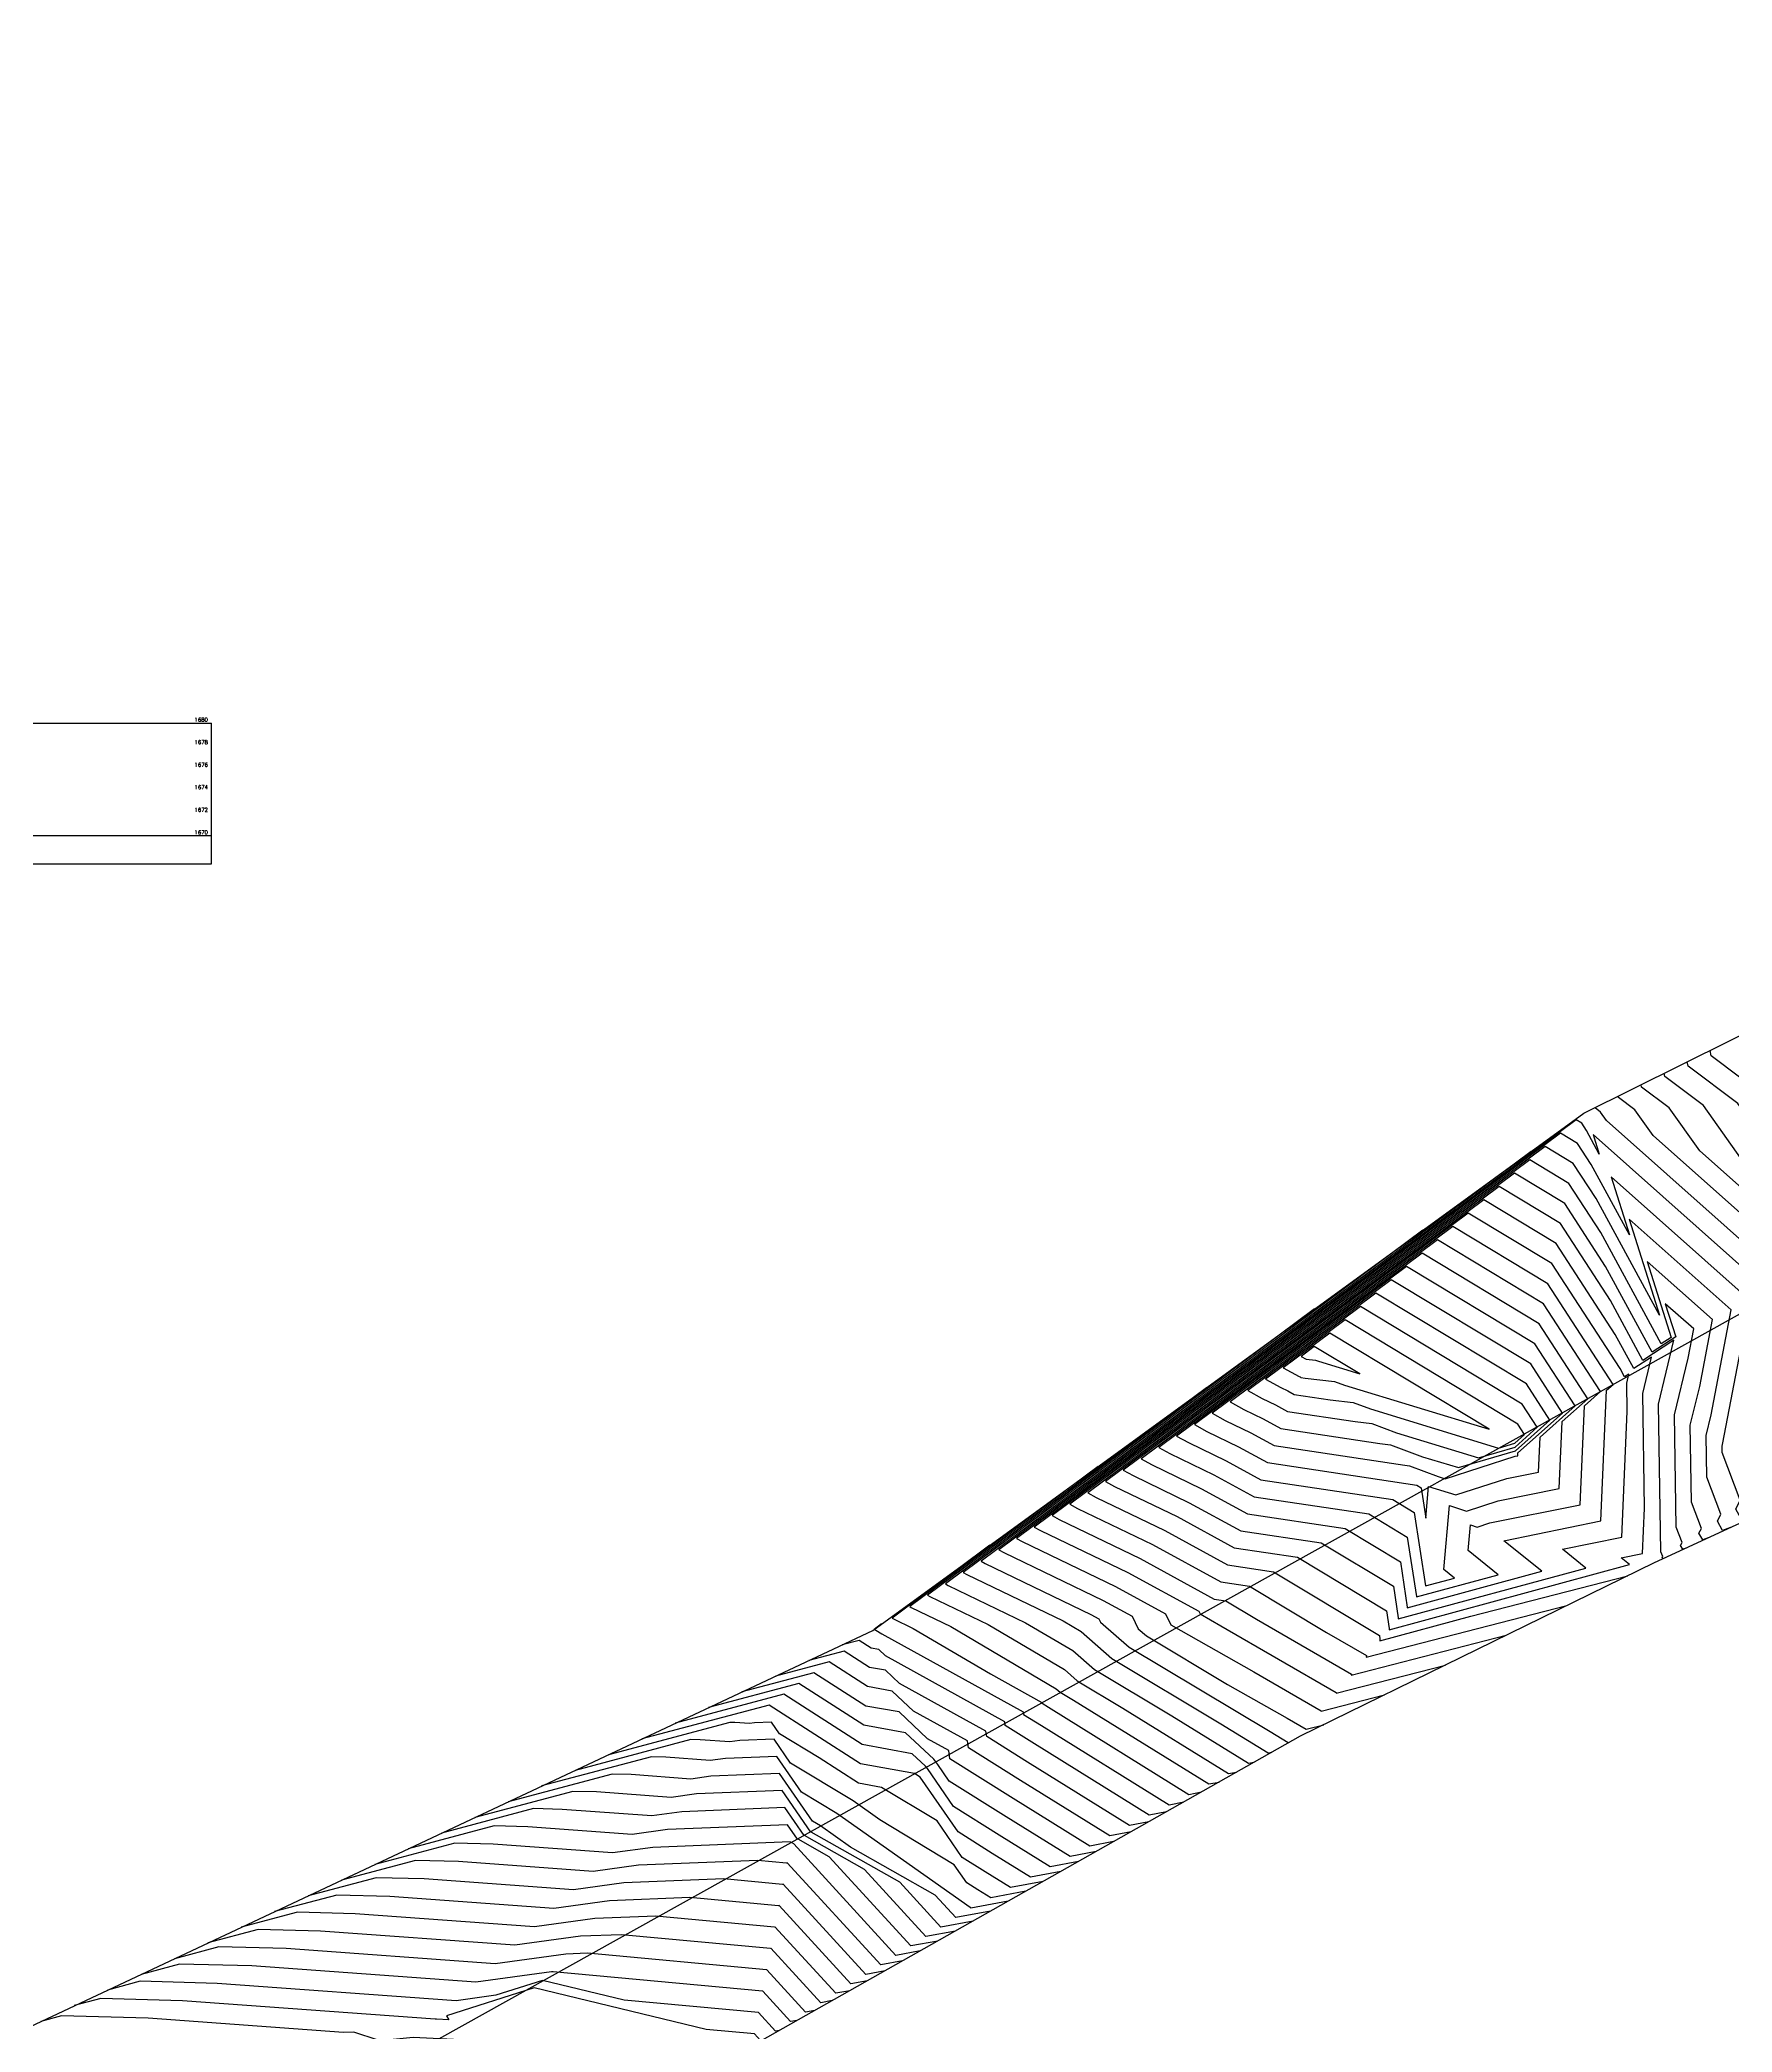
# Model space of a CAD drawing. Header units: metres. Extents: x 419533 to 423558, y 4805342 to 4807578.
# Drawn here: x 420778.3 to 420928.6, y 4805873.9 to 4806050.8 of the extents above; entities that cross this region are included whole.
import ezdxf

# ---------------------------------------------------------------- set-up
doc = ezdxf.new("R2010")
doc.units = ezdxf.units.M
for name, color, linetype in [('C-ROAD-PROF-TEXT', 11, 'Continuous'), ('C-ROAD-PROF-TTLB', 5, 'Continuous'), ('C-TINN-BNDY', 110, 'Continuous'), ('C-TOPO-MAJR', 9, 'Continuous'), ('C-TOPO-MINR', 8, 'Continuous')]:
    doc.layers.add(name, color=color, linetype=linetype)
doc.styles.get("Standard").update_dxf_attribs({"font": 'simplex.shx'})

# ---------------------------------------------------------------- blocks, each defined once
blk = doc.blocks.new('tower_bases_layout_1')
at = {"color": 31, "lineweight": 30, "true_color": 0xffbd7a, "elevation": 1718.01}
blk.add_lwpolyline([(423449.83, 4807399.59), (423130.59, 4807500.11), (421950.92, 4806613), (421795.04, 4806430.99), (421305.02, 4806147.04), (421305.02, 4806147.04), (420630.08, 4805770.97), (419765.16, 4805549.54), (419617.36, 4805580.09)], dxfattribs=at)
blk = doc.blocks.new('leg_extensions_profiles_1')
at = {"layer": 'C-ROAD-PROF-TTLB', "color": 5, "linetype": 'Continuous', "lineweight": -3}
for p in [(420713.56, 4805990.12), (420793.56, 4805980.12)]:
    blk.add_line(p, (420793.56, 4805990.12), dxfattribs=at)
blk.add_3dface([(420713.56, 4805977.62), (420793.56, 4805977.62), (420793.56, 4805980.12), (420713.56, 4805980.12)], dxfattribs=at)
at = {"layer": 'C-TINN-BNDY', "color": 110, "linetype": 'Continuous', "lineweight": -3, "flags": 128}
for points in [[(420296.26, 4805703.79), (420365.4, 4805720.65), (420443.81, 4805743.55), (420493.4, 4805756.88), (420571.48, 4805773.59), (420628.98, 4805788.72), (420632.06, 4805789.24), (420633.82, 4805789.51), (420719.22, 4805820.94), (420765.29, 4805867.43), (420766.1, 4805868.38), (420768.04, 4805869.98), (420852.28, 4805909.57), (420915.4, 4805955.5), (420993.87, 4805994.45), (421033.05, 4806016.16), (421101.01, 4806050.42)], [(421153.82, 4806042.89), (421085.29, 4806009.98), (421037.35, 4805986.37), (420994.89, 4805949.36), (420921.64, 4805915.58), (420890.21, 4805900.17), (420841.57, 4805872.69), (420793.97, 4805840.14), (420761.06, 4805805.54), (420694.27, 4805788.32), (420637.63, 4805756.68), (420635.98, 4805756.53), (420540.03, 4805730.05), (420500.49, 4805719.48), (420422.09, 4805699.84), (420396.24, 4805692.84), (420350.79, 4805681.11)]]:
    blk.add_lwpolyline(points, dxfattribs=at)
at = {"layer": 'C-TOPO-MAJR', "color": 9, "linetype": 'Continuous', "lineweight": -3, "flags": 128}
for points, elevation in [([(420942.17, 4805925.05), (420940.05, 4805924.26), (420938.66, 4805926.79), (420939.58, 4805928.65), (420938.49, 4805931.55), (420939.38, 4805939.95), (420940.14, 4805943.95), (420933.95, 4805949.45), (420929.05, 4805956.34), (420924.64, 4805959.66), (420924.55, 4805960.05)], 1635), ([(420932.33, 4805920.51), (420931.23, 4805920.1), (420930.51, 4805921.42), (420930.98, 4805922.39), (420929.41, 4805926.58), (420929.53, 4805927.77), (420931.8, 4805939.71), (420916.22, 4805953.58), (420916.76, 4805951.85), (420915.61, 4805953.96), (420915.2, 4805954.59), (420914.7, 4805954.9), (420863.45, 4805916.73), (420863.89, 4805916.49), (420872.72, 4805912.23), (420875.3, 4805910.83), (420875.84, 4805909.71), (420876.56, 4805909.08), (420883.76, 4805904.77), (420889.06, 4805901.78), (420890.73, 4805900.81), (420890.73, 4805900.8), (420892.31, 4805901.2)], 1630), ([(420922.5, 4805915.97), (420922.41, 4805915.94), (420922.35, 4805916.05), (420922.39, 4805916.13), (420922.23, 4805916.54), (420922.02, 4805929.66), (420923.39, 4805935.33), (420920.63, 4805933.54), (420917.74, 4805938.86), (420913.31, 4805945.69), (420907.86, 4805948.98), (420871.35, 4805921.78), (420872.09, 4805921.37), (420878.19, 4805918.43), (420883.76, 4805915.39), (420887.84, 4805914.78), (420897.24, 4805909.11), (420897.29, 4805908.78), (420897.29, 4805908.65), (420905.37, 4805910.84), (420919.28, 4805914.42)], 1625), ([(420872.28, 4805924.13), (420855.56, 4805911.68), (420855.69, 4805911.61), (420859.19, 4805909.92), (420868.55, 4805904.4), (420868.89, 4805904.1), (420870.1, 4805903.38), (420882.09, 4805895.94), (420883.01, 4805896.11)], 1635), ([(420875.21, 4805891.7), (420873.3, 4805891.35), (420865.37, 4805896.26), (420860.76, 4805899.16), (420860.67, 4805899.76), (420855.88, 4805902.41), (420854, 4805904.18), (420851.81, 4805904.58), (420848.39, 4805906.77), (420843.63, 4805905.51)], 1640), ([(420867.41, 4805887.29), (420864.5, 4805886.75), (420862.24, 4805888.15), (420860.22, 4805889.42), (420857.99, 4805892.66), (420853.06, 4805895.64), (420851.01, 4805896.02), (420847.5, 4805898.27), (420844, 4805900.38), (420843.27, 4805901.43), (420841.77, 4805901.37), (420841.33, 4805901.31), (420840.02, 4805901.4), (420839.59, 4805901.41), (420828.81, 4805898.54)], 1645), ([(420859.6, 4805882.88), (420856.98, 4805882.4), (420851.54, 4805888.34), (420846.21, 4805891.36), (420846.18, 4805891.36), (420844.47, 4805893.84), (420835.33, 4805893.47), (420832.65, 4805893.1), (420824.7, 4805893.68), (420822.15, 4805893.75), (420813.99, 4805891.58)], 1650), ([(420851.8, 4805878.47), (420850.31, 4805878.2), (420843.95, 4805885.15), (420843.91, 4805885.13), (420836.02, 4805885.86), (420828.9, 4805885.57), (420823.97, 4805884.9), (420809.39, 4805885.96), (420804.7, 4805886.08), (420799.17, 4805884.61)], 1655), ([(420844, 4805874.06), (420843.65, 4805874), (420842.13, 4805875.65), (420842.12, 4805875.65), (420830.2, 4805876.75), (420822.95, 4805878.5), (420818.81, 4805877.18), (420815.29, 4805876.7), (420794.07, 4805878.24), (420787.25, 4805878.42), (420784.35, 4805877.65)], 1660)]:
    blk.add_lwpolyline(points, dxfattribs=dict(at, elevation=elevation))
for points, elevation in [([(420911.42, 4805936.79), (420901.03, 4805943.06), (420879.24, 4805926.83), (420880.29, 4805926.25), (420883.65, 4805924.63), (420886.72, 4805922.95), (420898.43, 4805921.19), (420900.33, 4805920.05), (420901.33, 4805913.54), (420901.33, 4805913.52), (420903.9, 4805914.22), (420902.95, 4805914.98), (420903.47, 4805920.65), (420904.98, 4805920.17), (420907.79, 4805921.08), (420913.21, 4805922.18), (420913.47, 4805928.11), (420915.74, 4805930.13), (420911.42, 4805936.79)], 1620), ([(420909.53, 4805927.89), (420894.2, 4805937.14), (420887.13, 4805931.88), (420888.48, 4805931.13), (420889.11, 4805930.83), (420889.68, 4805930.52), (420892.87, 4805930.04), (420894.91, 4805929.81), (420896.46, 4805929.23), (420907.8, 4805925.76), (420909.26, 4805926.19), (420910.13, 4805926.97), (420909.53, 4805927.89)], 1615)]:
    blk.add_lwpolyline(points, close=True, dxfattribs=dict(at, elevation=elevation))
at = {"layer": 'C-TOPO-MINR', "color": 8, "linetype": 'Continuous', "lineweight": -3, "flags": 128}
for points, elevation in [([(420944.13, 4805925.95), (420941.81, 4805925.09), (420940.29, 4805927.86), (420941.3, 4805929.9), (420940.3, 4805932.54), (420941.35, 4805942.39), (420941.8, 4805944.79), (420938.08, 4805948.11), (420932.09, 4805956.53), (420926.7, 4805960.58), (420926.59, 4805961.06)], 1636), ([(420940.2, 4805924.14), (420938.29, 4805923.43), (420937.03, 4805925.71), (420937.86, 4805927.4), (420936.67, 4805930.55), (420937.41, 4805937.52), (420938.47, 4805943.1), (420929.81, 4805950.8), (420926.01, 4805956.16), (420922.58, 4805958.73), (420922.51, 4805959.04)], 1634), ([(420936.27, 4805922.32), (420934.76, 4805921.77), (420933.77, 4805923.57), (420934.42, 4805924.89), (420933.04, 4805928.57), (420933.47, 4805932.64), (420935.14, 4805941.41), (420921.55, 4805953.5), (420919.92, 4805955.78), (420918.46, 4805956.88), (420918.43, 4805957.01)], 1632), ([(420938.23, 4805923.23), (420936.52, 4805922.6), (420935.4, 4805924.64), (420936.14, 4805926.14), (420934.86, 4805929.56), (420935.44, 4805935.08), (420936.8, 4805942.25), (420925.68, 4805952.15), (420922.97, 4805955.97), (420920.52, 4805957.81), (420920.47, 4805958.02)], 1633), ([(420934.3, 4805921.42), (420932.99, 4805920.93), (420932.14, 4805922.49), (420932.7, 4805923.64), (420931.22, 4805927.57), (420931.5, 4805930.21), (420933.47, 4805940.56), (420917.41, 4805954.85), (420916.88, 4805955.59), (420916.4, 4805955.95), (420916.39, 4805956)], 1631), ([(420930.36, 4805919.6), (420929.47, 4805919.27), (420928.87, 4805920.34), (420929.26, 4805921.14), (420927.67, 4805925.37), (420927.66, 4805925.93), (420927.73, 4805926.21), (420930.14, 4805938.87), (420917.82, 4805949.83), (420919.43, 4805944.7), (420916.04, 4805950.94), (420914.82, 4805952.81), (420913.33, 4805953.71), (420865.03, 4805917.74), (420865.53, 4805917.46), (420873.82, 4805913.47), (420878.25, 4805911.05), (420878.73, 4805910.06), (420886.11, 4805905.88), (420892.07, 4805902.44), (420892.06, 4805902.39), (420897.7, 4805903.85)], 1629), ([(420910.71, 4805952.09), (420861.88, 4805915.72), (420862.25, 4805915.51), (420871.63, 4805910.99), (420872.34, 4805910.61), (420872.49, 4805910.3), (420875.03, 4805908.09), (420887.54, 4805900.6), (420889.13, 4805899.61), (420889.25, 4805899.64)], 1631), ([(420928.4, 4805918.7), (420927.7, 4805918.44), (420927.24, 4805919.27), (420927.54, 4805919.88), (420926.31, 4805923.17), (420926.25, 4805926.86), (420926.7, 4805928.72), (420928.47, 4805938.02), (420919.42, 4805946.07), (420922.09, 4805937.56), (420916.47, 4805947.92), (420914.45, 4805951.03), (420911.96, 4805952.53), (420866.61, 4805918.75), (420867.17, 4805918.44), (420874.91, 4805914.71), (420881.21, 4805911.28), (420881.33, 4805911.03), (420883.16, 4805909.99), (420893.41, 4805904.07), (420893.4, 4805903.99), (420903.1, 4805906.49)], 1628), ([(420926.43, 4805917.79), (420925.94, 4805917.61), (420925.61, 4805918.2), (420925.83, 4805918.63), (420924.95, 4805920.96), (420924.84, 4805927.79), (420925.67, 4805931.23), (420926.8, 4805937.17), (420921.02, 4805942.32), (420923.14, 4805935.58), (420922.26, 4805935.02), (420916.89, 4805944.9), (420914.07, 4805949.25), (420910.6, 4805951.35), (420868.19, 4805919.76), (420868.81, 4805919.42), (420876, 4805915.95), (420882.58, 4805912.36), (420883.6, 4805912.21), (420886.34, 4805910.56), (420894.76, 4805905.7), (420894.73, 4805905.59), (420908.49, 4805909.14)], 1627), ([(420924.46, 4805916.88), (420924.17, 4805916.77), (420923.98, 4805917.12), (420924.11, 4805917.38), (420923.59, 4805918.75), (420923.43, 4805928.72), (420924.65, 4805933.74), (420925.14, 4805936.33), (420922.62, 4805938.57), (420923.54, 4805935.64), (420921.45, 4805934.28), (420917.32, 4805941.88), (420913.69, 4805947.47), (420909.23, 4805950.16), (420869.77, 4805920.77), (420870.45, 4805920.39), (420877.09, 4805917.19), (420883.17, 4805913.88), (420885.72, 4805913.49), (420892.55, 4805909.38), (420896.1, 4805907.33), (420896.07, 4805907.19), (420913.89, 4805911.78)], 1626), ([(420901.1, 4805945.1), (420860.3, 4805914.71), (420860.61, 4805914.54), (420869.16, 4805910.42), (420870.76, 4805909.47), (420873.49, 4805907.09), (420883.18, 4805901.29), (420887.37, 4805898.69), (420887.69, 4805898.75)], 1632), ([(420891.49, 4805938.11), (420858.72, 4805913.7), (420858.97, 4805913.56), (420865.84, 4805910.25), (420870.02, 4805907.78), (420871.96, 4805906.09), (420878.82, 4805901.99), (420885.61, 4805897.78), (420886.13, 4805897.87)], 1633), ([(420881.89, 4805931.12), (420857.14, 4805912.69), (420857.33, 4805912.58), (420862.51, 4805910.09), (420869.29, 4805906.09), (420870.42, 4805905.1), (420874.46, 4805902.68), (420883.85, 4805896.86), (420884.57, 4805896.99)], 1634), ([(420862.67, 4805917.14), (420853.98, 4805910.67), (420854.05, 4805910.63), (420855.87, 4805909.75), (420862.71, 4805905.71), (420867.29, 4805903.18), (420867.3, 4805903.11), (420867.88, 4805902.75), (420880.33, 4805895.02), (420881.45, 4805895.23)], 1636), ([(420853.06, 4805910.15), (420852.4, 4805909.66), (420852.41, 4805909.65), (420852.55, 4805909.59), (420853.07, 4805909.28), (420865.63, 4805902.33), (420865.66, 4805902.12), (420867.25, 4805901.12), (420878.57, 4805894.1), (420879.89, 4805894.34)], 1637), ([(420876.77, 4805892.58), (420875.06, 4805892.26), (420866, 4805897.88), (420862.39, 4805900.15), (420862.32, 4805900.62), (420854.65, 4805904.86), (420853.41, 4805906.03), (420851.97, 4805906.29), (420849.72, 4805907.73), (420846.59, 4805906.9)], 1639), ([(420878.33, 4805893.46), (420876.81, 4805893.18), (420866.62, 4805899.5), (420864.03, 4805901.13), (420863.98, 4805901.47), (420853.41, 4805907.32), (420852.82, 4805907.88), (420852.13, 4805908), (420851.05, 4805908.69), (420849.55, 4805908.3)], 1638), ([(420873.65, 4805890.82), (420871.54, 4805890.43), (420864.74, 4805894.64), (420859.12, 4805898.17), (420859.01, 4805898.91), (420857.12, 4805899.95), (420854.6, 4805902.33), (420851.65, 4805902.86), (420847.05, 4805905.82), (420840.66, 4805904.12)], 1641), ([(420872.09, 4805889.94), (420869.78, 4805889.51), (420864.12, 4805893.02), (420859.06, 4805896.19), (420858.04, 4805897.68), (420857.68, 4805898.14), (420855.19, 4805900.48), (420851.49, 4805901.15), (420845.72, 4805904.86), (420837.7, 4805902.72)], 1642), ([(420868.97, 4805888.17), (420866.26, 4805887.67), (420862.87, 4805889.77), (420859.84, 4805891.68), (420856.48, 4805896.54), (420855.96, 4805896.86), (420851.17, 4805897.73), (420843.06, 4805902.94), (420831.77, 4805899.94)], 1644), ([(420870.53, 4805889.05), (420868.02, 4805888.59), (420863.49, 4805891.4), (420859.45, 4805893.94), (420857.12, 4805897.32), (420856.95, 4805897.53), (420855.78, 4805898.63), (420851.33, 4805899.44), (420844.39, 4805903.9), (420834.74, 4805901.33)], 1643), ([(420865.85, 4805886.41), (420862.74, 4805885.83), (420861.61, 4805886.53), (420860.61, 4805887.16), (420859.5, 4805888.77), (420852.91, 4805892.76), (420850.53, 4805894.45), (420844.97, 4805897.8), (420843.51, 4805899.91), (420840.48, 4805899.79), (420839.59, 4805899.67), (420836.95, 4805899.86), (420836.11, 4805899.88), (420825.85, 4805897.15)], 1646), ([(420862.73, 4805884.64), (420859.65, 4805884.08), (420857.82, 4805886.07), (420850.3, 4805890.33), (420847.63, 4805892.22), (420846.92, 4805892.64), (420843.99, 4805896.87), (420837.91, 4805896.63), (420836.12, 4805896.38), (420830.83, 4805896.77), (420829.13, 4805896.81), (420819.92, 4805894.36)], 1648), ([(420864.29, 4805885.53), (420860.98, 4805884.92), (420860.97, 4805884.93), (420860.91, 4805884.96), (420849.08, 4805893.33), (420845.95, 4805895.22), (420843.75, 4805898.39), (420839.19, 4805898.21), (420837.85, 4805898.03), (420833.89, 4805898.31), (420832.62, 4805898.35), (420822.88, 4805895.76)], 1647), ([(420861.17, 4805883.76), (420858.32, 4805883.24), (420854.68, 4805887.21), (420846.79, 4805891.67), (420846.78, 4805891.67), (420844.23, 4805895.36), (420836.62, 4805895.05), (420834.38, 4805894.74), (420827.76, 4805895.23), (420825.64, 4805895.28), (420816.95, 4805892.97)], 1649), ([(420858.04, 4805882), (420855.65, 4805881.56), (420848.39, 4805889.48), (420845.64, 4805891.04), (420845.58, 4805891.05), (420844.71, 4805892.32), (420834.04, 4805891.89), (420830.91, 4805891.46), (420821.64, 4805892.14), (420818.66, 4805892.21), (420811.03, 4805890.19)], 1651), ([(420856.48, 4805881.12), (420854.31, 4805880.72), (420845.25, 4805890.62), (420845.06, 4805890.73), (420844.99, 4805890.74), (420844.95, 4805890.8), (420832.76, 4805890.31), (420829.18, 4805889.82), (420818.58, 4805890.59), (420815.17, 4805890.68), (420808.06, 4805888.79)], 1652), ([(420854.92, 4805880.24), (420852.98, 4805879.88), (420844.68, 4805888.95), (420844.62, 4805888.92), (420842.08, 4805889.16), (420831.47, 4805888.73), (420827.44, 4805888.18), (420815.51, 4805889.05), (420811.68, 4805889.15), (420805.1, 4805887.4)], 1653), ([(420853.36, 4805879.35), (420851.65, 4805879.04), (420844.31, 4805887.05), (420844.26, 4805887.03), (420839.05, 4805887.51), (420830.18, 4805887.15), (420825.71, 4805886.54), (420812.45, 4805887.51), (420808.19, 4805887.62), (420802.14, 4805886.01)], 1654), ([(420850.24, 4805877.59), (420848.98, 4805877.36), (420843.59, 4805883.25), (420843.55, 4805883.23), (420833, 4805884.21), (420827.61, 4805884), (420822.23, 4805883.26), (420806.32, 4805884.42), (420801.21, 4805884.55), (420796.21, 4805883.22)], 1656), ([(420848.68, 4805876.71), (420847.65, 4805876.52), (420843.22, 4805881.35), (420843.19, 4805881.34), (420829.97, 4805882.56), (420826.32, 4805882.42), (420820.5, 4805881.62), (420803.26, 4805882.87), (420797.72, 4805883.02), (420793.24, 4805881.83)], 1657), ([(420847.12, 4805875.83), (420846.31, 4805875.68), (420842.86, 4805879.45), (420842.84, 4805879.44), (420826.94, 4805880.91), (420825.03, 4805880.84), (420818.76, 4805879.98), (420800.2, 4805881.33), (420794.23, 4805881.48), (420790.28, 4805880.43)], 1658), ([(420845.56, 4805874.94), (420844.98, 4805874.84), (420842.5, 4805877.55), (420842.48, 4805877.54), (420823.91, 4805879.26), (420823.75, 4805879.26), (420817.03, 4805878.34), (420797.14, 4805879.79), (420790.74, 4805879.95), (420787.32, 4805879.04)], 1659), ([(420842.44, 4805873.18), (420842.31, 4805873.16), (420841.77, 4805873.75), (420841.77, 4805873.75), (420837.49, 4805874.14), (420822.2, 4805877.84), (420814.42, 4805875.35), (420814.65, 4805875), (420813.55, 4805875.06), (420813.49, 4805875.05), (420813.48, 4805875.05), (420813.44, 4805875.07), (420813.42, 4805875.07), (420791.01, 4805876.7), (420783.76, 4805876.89), (420781.39, 4805876.26)], 1661), ([(420840.5, 4805871.95), (420840.45, 4805871.95), (420840.34, 4805871.9), (420837.12, 4805872.15), (420811.46, 4805873.44), (420808.53, 4805873.14), (420808.38, 4805873.2), (420806.21, 4805873.92), (420805.29, 4805873.89), (420787.95, 4805875.15), (420780.27, 4805875.35), (420778.43, 4805874.86)], 1662)]:
    blk.add_lwpolyline(points, dxfattribs=dict(at, elevation=elevation))
for points, elevation in [([(420912.93, 4805943.91), (420906.5, 4805947.79), (420872.93, 4805922.79), (420873.73, 4805922.35), (420879.28, 4805919.67), (420884.36, 4805916.9), (420889.96, 4805916.06), (420897.86, 4805911.3), (420898.1, 4805909.73), (420898.1, 4805909.62), (420919.45, 4805915.41), (420918.7, 4805916.01), (420920.6, 4805916.39), (420920.77, 4805920.42), (420920.61, 4805930.59), (420921.39, 4805933.82), (420919.82, 4805932.81), (420918.17, 4805935.84), (420912.93, 4805943.91)], 1624), ([(420912.56, 4805942.13), (420905.13, 4805946.61), (420874.51, 4805923.8), (420875.37, 4805923.32), (420880.37, 4805920.91), (420884.95, 4805918.42), (420892.07, 4805917.34), (420898.48, 4805913.49), (420898.91, 4805910.68), (420898.9, 4805910.6), (420915.56, 4805915.11), (420913.5, 4805916.77), (420918.75, 4805917.84), (420919.24, 4805929.01), (420919.2, 4805931.52), (420919.39, 4805932.32), (420919, 4805932.07), (420918.6, 4805932.82), (420912.56, 4805942.13)], 1623), ([(420912.18, 4805940.35), (420903.76, 4805945.43), (420876.08, 4805924.81), (420877.01, 4805924.3), (420881.46, 4805922.15), (420885.54, 4805919.93), (420894.19, 4805918.63), (420899.1, 4805915.67), (420899.71, 4805911.63), (420899.71, 4805911.57), (420911.67, 4805914.82), (420908.29, 4805917.53), (420916.9, 4805919.29), (420917.41, 4805930.89), (420917.98, 4805931.4), (420912.18, 4805940.35)], 1622), ([(420911.8, 4805938.57), (420902.4, 4805944.24), (420877.66, 4805925.82), (420878.65, 4805925.27), (420882.55, 4805923.39), (420886.13, 4805921.44), (420896.31, 4805919.91), (420899.71, 4805917.86), (420900.52, 4805912.58), (420900.52, 4805912.55), (420907.79, 4805914.52), (420905.11, 4805916.67), (420905.32, 4805918.93), (420905.92, 4805918.74), (420907.05, 4805919.11), (420915.06, 4805920.73), (420915.44, 4805929.5), (420916.86, 4805930.77), (420911.8, 4805938.57)], 1621), ([(420911.04, 4805935.01), (420899.66, 4805941.88), (420880.82, 4805927.84), (420881.92, 4805927.23), (420884.74, 4805925.87), (420887.31, 4805924.47), (420900.55, 4805922.48), (420900.95, 4805922.23), (420901.36, 4805919.55), (420901.61, 4805922.36), (420904.03, 4805921.6), (420908.54, 4805923.05), (420911.36, 4805923.63), (420911.5, 4805926.72), (420914.62, 4805929.5), (420911.04, 4805935.01)], 1619), ([(420910.67, 4805933.23), (420898.3, 4805940.69), (420882.4, 4805928.85), (420883.56, 4805928.2), (420885.83, 4805927.11), (420887.9, 4805925.98), (420899.5, 4805924.24), (420899.9, 4805924.19), (420902.47, 4805923.22), (420903.09, 4805923.03), (420909.28, 4805925.03), (420909.52, 4805925.07), (420909.53, 4805925.33), (420913.5, 4805928.87), (420910.67, 4805933.23)], 1618), ([(420910.29, 4805931.45), (420896.93, 4805939.51), (420883.98, 4805929.86), (420885.2, 4805929.18), (420886.92, 4805928.35), (420888.49, 4805927.49), (420897.29, 4805926.17), (420898.24, 4805926.06), (420901.08, 4805924.99), (420904.26, 4805924.02), (420909.32, 4805925.51), (420912.37, 4805928.24), (420910.29, 4805931.45)], 1617), ([(420909.91, 4805929.67), (420895.56, 4805938.32), (420885.56, 4805930.87), (420886.84, 4805930.15), (420888.01, 4805929.59), (420889.09, 4805929.01), (420895.08, 4805928.11), (420896.57, 4805927.94), (420898.77, 4805927.11), (420906.03, 4805924.89), (420909.29, 4805925.85), (420911.25, 4805927.6), (420909.91, 4805929.67)], 1616), ([(420894.15, 4805931.34), (420906.98, 4805927.43), (420892.83, 4805935.96), (420888.71, 4805932.89), (420890.12, 4805932.11), (420890.2, 4805932.07), (420890.27, 4805932.03), (420890.66, 4805931.97), (420893.25, 4805931.68), (420894.15, 4805931.34)], 1614), ([(420891.84, 4805933.46), (420895.49, 4805932.34), (420891.46, 4805934.77), (420890.29, 4805933.9), (420890.74, 4805933.65), (420891.58, 4805933.56), (420891.84, 4805933.46)], 1613)]:
    blk.add_lwpolyline(points, close=True, dxfattribs=dict(at, elevation=elevation))
at = {"layer": 'C-ROAD-PROF-TEXT', "color": 11, "linetype": 'Continuous', "lineweight": -3, "char_height": 0.35, "attachment_point": 4}
for s, insert in [('{\\C256;1680}', (420792.06, 4805990.42)), ('{\\C256;1678}', (420792.06, 4805988.42)), ('{\\C256;1676}', (420792.06, 4805986.42)), ('{\\C256;1674}', (420792.06, 4805984.42)), ('{\\C256;1672}', (420792.06, 4805982.42)), ('{\\C256;1670}', (420792.06, 4805980.42))]:
    blk.add_mtext(s, dxfattribs=dict(at, insert=insert))

msp = doc.modelspace()

# ---------------------------------------------------------------- linework, layer by layer
at = {"layer": 'C-TOPO-MAJR', "color": 9, "linetype": 'Continuous', "lineweight": -3, "flags": 128}
for points, elevation in [([(420942.17, 4805925.05), (420940.05, 4805924.26), (420938.66, 4805926.79), (420939.58, 4805928.65), (420938.49, 4805931.55), (420939.38, 4805939.95), (420940.14, 4805943.95), (420933.95, 4805949.45), (420929.05, 4805956.34), (420924.64, 4805959.66), (420924.55, 4805960.05)], 1635), ([(420932.33, 4805920.51), (420931.23, 4805920.1), (420930.51, 4805921.42), (420930.98, 4805922.39), (420929.41, 4805926.58), (420929.53, 4805927.77), (420931.8, 4805939.71), (420916.22, 4805953.58), (420916.76, 4805951.85), (420915.61, 4805953.96), (420915.2, 4805954.59), (420914.7, 4805954.9), (420863.45, 4805916.73), (420863.89, 4805916.49), (420872.72, 4805912.23), (420875.3, 4805910.83), (420875.84, 4805909.71), (420876.56, 4805909.08), (420883.76, 4805904.77), (420889.06, 4805901.78), (420890.73, 4805900.81), (420890.73, 4805900.8), (420892.31, 4805901.2)], 1630), ([(420922.5, 4805915.97), (420922.41, 4805915.94), (420922.35, 4805916.05), (420922.39, 4805916.13), (420922.23, 4805916.54), (420922.02, 4805929.66), (420923.39, 4805935.33), (420920.63, 4805933.54), (420917.74, 4805938.86), (420913.31, 4805945.69), (420907.86, 4805948.98), (420871.35, 4805921.78), (420872.09, 4805921.37), (420878.19, 4805918.43), (420883.76, 4805915.39), (420887.84, 4805914.78), (420897.24, 4805909.11), (420897.29, 4805908.78), (420897.29, 4805908.65), (420905.37, 4805910.84), (420919.28, 4805914.42)], 1625), ([(420872.28, 4805924.13), (420855.56, 4805911.68), (420855.69, 4805911.61), (420859.19, 4805909.92), (420868.55, 4805904.4), (420868.89, 4805904.1), (420870.1, 4805903.38), (420882.09, 4805895.94), (420883.01, 4805896.11)], 1635), ([(420875.21, 4805891.7), (420873.3, 4805891.35), (420865.37, 4805896.26), (420860.76, 4805899.16), (420860.67, 4805899.76), (420855.88, 4805902.41), (420854, 4805904.18), (420851.81, 4805904.58), (420848.39, 4805906.77), (420843.63, 4805905.51)], 1640), ([(420867.41, 4805887.29), (420864.5, 4805886.75), (420862.24, 4805888.15), (420860.22, 4805889.42), (420857.99, 4805892.66), (420853.06, 4805895.64), (420851.01, 4805896.02), (420847.5, 4805898.27), (420844, 4805900.38), (420843.27, 4805901.43), (420841.77, 4805901.37), (420841.33, 4805901.31), (420840.02, 4805901.4), (420839.59, 4805901.41), (420828.81, 4805898.54)], 1645), ([(420859.6, 4805882.88), (420856.98, 4805882.4), (420851.54, 4805888.34), (420846.21, 4805891.36), (420846.18, 4805891.36), (420844.47, 4805893.84), (420835.33, 4805893.47), (420832.65, 4805893.1), (420824.7, 4805893.68), (420822.15, 4805893.75), (420813.99, 4805891.58)], 1650), ([(420851.8, 4805878.47), (420850.31, 4805878.2), (420843.95, 4805885.15), (420843.91, 4805885.13), (420836.02, 4805885.86), (420828.9, 4805885.57), (420823.97, 4805884.9), (420809.39, 4805885.96), (420804.7, 4805886.08), (420799.17, 4805884.61)], 1655), ([(420844, 4805874.06), (420843.65, 4805874), (420842.13, 4805875.65), (420842.12, 4805875.65), (420830.2, 4805876.75), (420822.95, 4805878.5), (420818.81, 4805877.18), (420815.29, 4805876.7), (420794.07, 4805878.24), (420787.25, 4805878.42), (420784.35, 4805877.65)], 1660)]:
    msp.add_lwpolyline(points, dxfattribs=dict(at, elevation=elevation))
for points, elevation in [([(420911.42, 4805936.79), (420901.03, 4805943.06), (420879.24, 4805926.83), (420880.29, 4805926.25), (420883.65, 4805924.63), (420886.72, 4805922.95), (420898.43, 4805921.19), (420900.33, 4805920.05), (420901.33, 4805913.54), (420901.33, 4805913.52), (420903.9, 4805914.22), (420902.95, 4805914.98), (420903.47, 4805920.65), (420904.98, 4805920.17), (420907.79, 4805921.08), (420913.21, 4805922.18), (420913.47, 4805928.11), (420915.74, 4805930.13), (420911.42, 4805936.79)], 1620), ([(420909.53, 4805927.89), (420894.2, 4805937.14), (420887.13, 4805931.88), (420888.48, 4805931.13), (420889.11, 4805930.83), (420889.68, 4805930.52), (420892.87, 4805930.04), (420894.91, 4805929.81), (420896.46, 4805929.23), (420907.8, 4805925.76), (420909.26, 4805926.19), (420910.13, 4805926.97), (420909.53, 4805927.89)], 1615)]:
    msp.add_lwpolyline(points, close=True, dxfattribs=dict(at, elevation=elevation))
at = {"layer": 'C-TOPO-MINR', "color": 8, "linetype": 'Continuous', "lineweight": -3, "flags": 128}
for points, elevation in [([(420944.13, 4805925.95), (420941.81, 4805925.09), (420940.29, 4805927.86), (420941.3, 4805929.9), (420940.3, 4805932.54), (420941.35, 4805942.39), (420941.8, 4805944.79), (420938.08, 4805948.11), (420932.09, 4805956.53), (420926.7, 4805960.58), (420926.59, 4805961.06)], 1636), ([(420940.2, 4805924.14), (420938.29, 4805923.43), (420937.03, 4805925.71), (420937.86, 4805927.4), (420936.67, 4805930.55), (420937.41, 4805937.52), (420938.47, 4805943.1), (420929.81, 4805950.8), (420926.01, 4805956.16), (420922.58, 4805958.73), (420922.51, 4805959.04)], 1634), ([(420936.27, 4805922.32), (420934.76, 4805921.77), (420933.77, 4805923.57), (420934.42, 4805924.89), (420933.04, 4805928.57), (420933.47, 4805932.64), (420935.14, 4805941.41), (420921.55, 4805953.5), (420919.92, 4805955.78), (420918.46, 4805956.88), (420918.43, 4805957.01)], 1632), ([(420938.23, 4805923.23), (420936.52, 4805922.6), (420935.4, 4805924.64), (420936.14, 4805926.14), (420934.86, 4805929.56), (420935.44, 4805935.08), (420936.8, 4805942.25), (420925.68, 4805952.15), (420922.97, 4805955.97), (420920.52, 4805957.81), (420920.47, 4805958.02)], 1633), ([(420934.3, 4805921.42), (420932.99, 4805920.93), (420932.14, 4805922.49), (420932.7, 4805923.64), (420931.22, 4805927.57), (420931.5, 4805930.21), (420933.47, 4805940.56), (420917.41, 4805954.85), (420916.88, 4805955.59), (420916.4, 4805955.95), (420916.39, 4805956)], 1631), ([(420930.36, 4805919.6), (420929.47, 4805919.27), (420928.87, 4805920.34), (420929.26, 4805921.14), (420927.67, 4805925.37), (420927.66, 4805925.93), (420927.73, 4805926.21), (420930.14, 4805938.87), (420917.82, 4805949.83), (420919.43, 4805944.7), (420916.04, 4805950.94), (420914.82, 4805952.81), (420913.33, 4805953.71), (420865.03, 4805917.74), (420865.53, 4805917.46), (420873.82, 4805913.47), (420878.25, 4805911.05), (420878.73, 4805910.06), (420886.11, 4805905.88), (420892.07, 4805902.44), (420892.06, 4805902.39), (420897.7, 4805903.85)], 1629), ([(420910.71, 4805952.09), (420861.88, 4805915.72), (420862.25, 4805915.51), (420871.63, 4805910.99), (420872.34, 4805910.61), (420872.49, 4805910.3), (420875.03, 4805908.09), (420887.54, 4805900.6), (420889.13, 4805899.61), (420889.25, 4805899.64)], 1631), ([(420928.4, 4805918.7), (420927.7, 4805918.44), (420927.24, 4805919.27), (420927.54, 4805919.88), (420926.31, 4805923.17), (420926.25, 4805926.86), (420926.7, 4805928.72), (420928.47, 4805938.02), (420919.42, 4805946.07), (420922.09, 4805937.56), (420916.47, 4805947.92), (420914.45, 4805951.03), (420911.96, 4805952.53), (420866.61, 4805918.75), (420867.17, 4805918.44), (420874.91, 4805914.71), (420881.21, 4805911.28), (420881.33, 4805911.03), (420883.16, 4805909.99), (420893.41, 4805904.07), (420893.4, 4805903.99), (420903.1, 4805906.49)], 1628), ([(420926.43, 4805917.79), (420925.94, 4805917.61), (420925.61, 4805918.2), (420925.83, 4805918.63), (420924.95, 4805920.96), (420924.84, 4805927.79), (420925.67, 4805931.23), (420926.8, 4805937.17), (420921.02, 4805942.32), (420923.14, 4805935.58), (420922.26, 4805935.02), (420916.89, 4805944.9), (420914.07, 4805949.25), (420910.6, 4805951.35), (420868.19, 4805919.76), (420868.81, 4805919.42), (420876, 4805915.95), (420882.58, 4805912.36), (420883.6, 4805912.21), (420886.34, 4805910.56), (420894.76, 4805905.7), (420894.73, 4805905.59), (420908.49, 4805909.14)], 1627), ([(420924.46, 4805916.88), (420924.17, 4805916.77), (420923.98, 4805917.12), (420924.11, 4805917.38), (420923.59, 4805918.75), (420923.43, 4805928.72), (420924.65, 4805933.74), (420925.14, 4805936.33), (420922.62, 4805938.57), (420923.54, 4805935.64), (420921.45, 4805934.28), (420917.32, 4805941.88), (420913.69, 4805947.47), (420909.23, 4805950.16), (420869.77, 4805920.77), (420870.45, 4805920.39), (420877.09, 4805917.19), (420883.17, 4805913.88), (420885.72, 4805913.49), (420892.55, 4805909.38), (420896.1, 4805907.33), (420896.07, 4805907.19), (420913.89, 4805911.78)], 1626), ([(420901.1, 4805945.1), (420860.3, 4805914.71), (420860.61, 4805914.54), (420869.16, 4805910.42), (420870.76, 4805909.47), (420873.49, 4805907.09), (420883.18, 4805901.29), (420887.37, 4805898.69), (420887.69, 4805898.75)], 1632), ([(420891.49, 4805938.11), (420858.72, 4805913.7), (420858.97, 4805913.56), (420865.84, 4805910.25), (420870.02, 4805907.78), (420871.96, 4805906.09), (420878.82, 4805901.99), (420885.61, 4805897.78), (420886.13, 4805897.87)], 1633), ([(420881.89, 4805931.12), (420857.14, 4805912.69), (420857.33, 4805912.58), (420862.51, 4805910.09), (420869.29, 4805906.09), (420870.42, 4805905.1), (420874.46, 4805902.68), (420883.85, 4805896.86), (420884.57, 4805896.99)], 1634), ([(420862.67, 4805917.14), (420853.98, 4805910.67), (420854.05, 4805910.63), (420855.87, 4805909.75), (420862.71, 4805905.71), (420867.29, 4805903.18), (420867.3, 4805903.11), (420867.88, 4805902.75), (420880.33, 4805895.02), (420881.45, 4805895.23)], 1636), ([(420853.06, 4805910.15), (420852.4, 4805909.66), (420852.41, 4805909.65), (420852.55, 4805909.59), (420853.07, 4805909.28), (420865.63, 4805902.33), (420865.66, 4805902.12), (420867.25, 4805901.12), (420878.57, 4805894.1), (420879.89, 4805894.34)], 1637), ([(420876.77, 4805892.58), (420875.06, 4805892.26), (420866, 4805897.88), (420862.39, 4805900.15), (420862.32, 4805900.62), (420854.65, 4805904.86), (420853.41, 4805906.03), (420851.97, 4805906.29), (420849.72, 4805907.73), (420846.59, 4805906.9)], 1639), ([(420878.33, 4805893.46), (420876.81, 4805893.18), (420866.62, 4805899.5), (420864.03, 4805901.13), (420863.98, 4805901.47), (420853.41, 4805907.32), (420852.82, 4805907.88), (420852.13, 4805908), (420851.05, 4805908.69), (420849.55, 4805908.3)], 1638), ([(420873.65, 4805890.82), (420871.54, 4805890.43), (420864.74, 4805894.64), (420859.12, 4805898.17), (420859.01, 4805898.91), (420857.12, 4805899.95), (420854.6, 4805902.33), (420851.65, 4805902.86), (420847.05, 4805905.82), (420840.66, 4805904.12)], 1641), ([(420872.09, 4805889.94), (420869.78, 4805889.51), (420864.12, 4805893.02), (420859.06, 4805896.19), (420858.04, 4805897.68), (420857.68, 4805898.14), (420855.19, 4805900.48), (420851.49, 4805901.15), (420845.72, 4805904.86), (420837.7, 4805902.72)], 1642), ([(420868.97, 4805888.17), (420866.26, 4805887.67), (420862.87, 4805889.77), (420859.84, 4805891.68), (420856.48, 4805896.54), (420855.96, 4805896.86), (420851.17, 4805897.73), (420843.06, 4805902.94), (420831.77, 4805899.94)], 1644), ([(420870.53, 4805889.05), (420868.02, 4805888.59), (420863.49, 4805891.4), (420859.45, 4805893.94), (420857.12, 4805897.32), (420856.95, 4805897.53), (420855.78, 4805898.63), (420851.33, 4805899.44), (420844.39, 4805903.9), (420834.74, 4805901.33)], 1643), ([(420865.85, 4805886.41), (420862.74, 4805885.83), (420861.61, 4805886.53), (420860.61, 4805887.16), (420859.5, 4805888.77), (420852.91, 4805892.76), (420850.53, 4805894.45), (420844.97, 4805897.8), (420843.51, 4805899.91), (420840.48, 4805899.79), (420839.59, 4805899.67), (420836.95, 4805899.86), (420836.11, 4805899.88), (420825.85, 4805897.15)], 1646), ([(420862.73, 4805884.64), (420859.65, 4805884.08), (420857.82, 4805886.07), (420850.3, 4805890.33), (420847.63, 4805892.22), (420846.92, 4805892.64), (420843.99, 4805896.87), (420837.91, 4805896.63), (420836.12, 4805896.38), (420830.83, 4805896.77), (420829.13, 4805896.81), (420819.92, 4805894.36)], 1648), ([(420864.29, 4805885.53), (420860.98, 4805884.92), (420860.97, 4805884.93), (420860.91, 4805884.96), (420849.08, 4805893.33), (420845.95, 4805895.22), (420843.75, 4805898.39), (420839.19, 4805898.21), (420837.85, 4805898.03), (420833.89, 4805898.31), (420832.62, 4805898.35), (420822.88, 4805895.76)], 1647), ([(420861.17, 4805883.76), (420858.32, 4805883.24), (420854.68, 4805887.21), (420846.79, 4805891.67), (420846.78, 4805891.67), (420844.23, 4805895.36), (420836.62, 4805895.05), (420834.38, 4805894.74), (420827.76, 4805895.23), (420825.64, 4805895.28), (420816.95, 4805892.97)], 1649), ([(420858.04, 4805882), (420855.65, 4805881.56), (420848.39, 4805889.48), (420845.64, 4805891.04), (420845.58, 4805891.05), (420844.71, 4805892.32), (420834.04, 4805891.89), (420830.91, 4805891.46), (420821.64, 4805892.14), (420818.66, 4805892.21), (420811.03, 4805890.19)], 1651), ([(420856.48, 4805881.12), (420854.31, 4805880.72), (420845.25, 4805890.62), (420845.06, 4805890.73), (420844.99, 4805890.74), (420844.95, 4805890.8), (420832.76, 4805890.31), (420829.18, 4805889.82), (420818.58, 4805890.59), (420815.17, 4805890.68), (420808.06, 4805888.79)], 1652), ([(420854.92, 4805880.24), (420852.98, 4805879.88), (420844.68, 4805888.95), (420844.62, 4805888.92), (420842.08, 4805889.16), (420831.47, 4805888.73), (420827.44, 4805888.18), (420815.51, 4805889.05), (420811.68, 4805889.15), (420805.1, 4805887.4)], 1653), ([(420853.36, 4805879.35), (420851.65, 4805879.04), (420844.31, 4805887.05), (420844.26, 4805887.03), (420839.05, 4805887.51), (420830.18, 4805887.15), (420825.71, 4805886.54), (420812.45, 4805887.51), (420808.19, 4805887.62), (420802.14, 4805886.01)], 1654), ([(420850.24, 4805877.59), (420848.98, 4805877.36), (420843.59, 4805883.25), (420843.55, 4805883.23), (420833, 4805884.21), (420827.61, 4805884), (420822.23, 4805883.26), (420806.32, 4805884.42), (420801.21, 4805884.55), (420796.21, 4805883.22)], 1656), ([(420848.68, 4805876.71), (420847.65, 4805876.52), (420843.22, 4805881.35), (420843.19, 4805881.34), (420829.97, 4805882.56), (420826.32, 4805882.42), (420820.5, 4805881.62), (420803.26, 4805882.87), (420797.72, 4805883.02), (420793.24, 4805881.83)], 1657), ([(420847.12, 4805875.83), (420846.31, 4805875.68), (420842.86, 4805879.45), (420842.84, 4805879.44), (420826.94, 4805880.91), (420825.03, 4805880.84), (420818.76, 4805879.98), (420800.2, 4805881.33), (420794.23, 4805881.48), (420790.28, 4805880.43)], 1658), ([(420845.56, 4805874.94), (420844.98, 4805874.84), (420842.5, 4805877.55), (420842.48, 4805877.54), (420823.91, 4805879.26), (420823.75, 4805879.26), (420817.03, 4805878.34), (420797.14, 4805879.79), (420790.74, 4805879.95), (420787.32, 4805879.04)], 1659), ([(420842.44, 4805873.18), (420842.31, 4805873.16), (420841.77, 4805873.75), (420841.77, 4805873.75), (420837.49, 4805874.14), (420822.2, 4805877.84), (420814.42, 4805875.35), (420814.65, 4805875), (420813.55, 4805875.06), (420813.49, 4805875.05), (420813.48, 4805875.05), (420813.44, 4805875.07), (420813.42, 4805875.07), (420791.01, 4805876.7), (420783.76, 4805876.89), (420781.39, 4805876.26)], 1661), ([(420840.5, 4805871.95), (420840.45, 4805871.95), (420840.34, 4805871.9), (420837.12, 4805872.15), (420811.46, 4805873.44), (420808.53, 4805873.14), (420808.38, 4805873.2), (420806.21, 4805873.92), (420805.29, 4805873.89), (420787.95, 4805875.15), (420780.27, 4805875.35), (420778.43, 4805874.86)], 1662)]:
    msp.add_lwpolyline(points, dxfattribs=dict(at, elevation=elevation))
for points, elevation in [([(420912.93, 4805943.91), (420906.5, 4805947.79), (420872.93, 4805922.79), (420873.73, 4805922.35), (420879.28, 4805919.67), (420884.36, 4805916.9), (420889.96, 4805916.06), (420897.86, 4805911.3), (420898.1, 4805909.73), (420898.1, 4805909.62), (420919.45, 4805915.41), (420918.7, 4805916.01), (420920.6, 4805916.39), (420920.77, 4805920.42), (420920.61, 4805930.59), (420921.39, 4805933.82), (420919.82, 4805932.81), (420918.17, 4805935.84), (420912.93, 4805943.91)], 1624), ([(420912.56, 4805942.13), (420905.13, 4805946.61), (420874.51, 4805923.8), (420875.37, 4805923.32), (420880.37, 4805920.91), (420884.95, 4805918.42), (420892.07, 4805917.34), (420898.48, 4805913.49), (420898.91, 4805910.68), (420898.9, 4805910.6), (420915.56, 4805915.11), (420913.5, 4805916.77), (420918.75, 4805917.84), (420919.24, 4805929.01), (420919.2, 4805931.52), (420919.39, 4805932.32), (420919, 4805932.07), (420918.6, 4805932.82), (420912.56, 4805942.13)], 1623), ([(420912.18, 4805940.35), (420903.76, 4805945.43), (420876.08, 4805924.81), (420877.01, 4805924.3), (420881.46, 4805922.15), (420885.54, 4805919.93), (420894.19, 4805918.63), (420899.1, 4805915.67), (420899.71, 4805911.63), (420899.71, 4805911.57), (420911.67, 4805914.82), (420908.29, 4805917.53), (420916.9, 4805919.29), (420917.41, 4805930.89), (420917.98, 4805931.4), (420912.18, 4805940.35)], 1622), ([(420911.8, 4805938.57), (420902.4, 4805944.24), (420877.66, 4805925.82), (420878.65, 4805925.27), (420882.55, 4805923.39), (420886.13, 4805921.44), (420896.31, 4805919.91), (420899.71, 4805917.86), (420900.52, 4805912.58), (420900.52, 4805912.55), (420907.79, 4805914.52), (420905.11, 4805916.67), (420905.32, 4805918.93), (420905.92, 4805918.74), (420907.05, 4805919.11), (420915.06, 4805920.73), (420915.44, 4805929.5), (420916.86, 4805930.77), (420911.8, 4805938.57)], 1621), ([(420911.04, 4805935.01), (420899.66, 4805941.88), (420880.82, 4805927.84), (420881.92, 4805927.23), (420884.74, 4805925.87), (420887.31, 4805924.47), (420900.55, 4805922.48), (420900.95, 4805922.23), (420901.36, 4805919.55), (420901.61, 4805922.36), (420904.03, 4805921.6), (420908.54, 4805923.05), (420911.36, 4805923.63), (420911.5, 4805926.72), (420914.62, 4805929.5), (420911.04, 4805935.01)], 1619), ([(420910.67, 4805933.23), (420898.3, 4805940.69), (420882.4, 4805928.85), (420883.56, 4805928.2), (420885.83, 4805927.11), (420887.9, 4805925.98), (420899.5, 4805924.24), (420899.9, 4805924.19), (420902.47, 4805923.22), (420903.09, 4805923.03), (420909.28, 4805925.03), (420909.52, 4805925.07), (420909.53, 4805925.33), (420913.5, 4805928.87), (420910.67, 4805933.23)], 1618), ([(420910.29, 4805931.45), (420896.93, 4805939.51), (420883.98, 4805929.86), (420885.2, 4805929.18), (420886.92, 4805928.35), (420888.49, 4805927.49), (420897.29, 4805926.17), (420898.24, 4805926.06), (420901.08, 4805924.99), (420904.26, 4805924.02), (420909.32, 4805925.51), (420912.37, 4805928.24), (420910.29, 4805931.45)], 1617), ([(420909.91, 4805929.67), (420895.56, 4805938.32), (420885.56, 4805930.87), (420886.84, 4805930.15), (420888.01, 4805929.59), (420889.09, 4805929.01), (420895.08, 4805928.11), (420896.57, 4805927.94), (420898.77, 4805927.11), (420906.03, 4805924.89), (420909.29, 4805925.85), (420911.25, 4805927.6), (420909.91, 4805929.67)], 1616), ([(420894.15, 4805931.34), (420906.98, 4805927.43), (420892.83, 4805935.96), (420888.71, 4805932.89), (420890.12, 4805932.11), (420890.2, 4805932.07), (420890.27, 4805932.03), (420890.66, 4805931.97), (420893.25, 4805931.68), (420894.15, 4805931.34)], 1614), ([(420891.84, 4805933.46), (420895.49, 4805932.34), (420891.46, 4805934.77), (420890.29, 4805933.9), (420890.74, 4805933.65), (420891.58, 4805933.56), (420891.84, 4805933.46)], 1613)]:
    msp.add_lwpolyline(points, close=True, dxfattribs=dict(at, elevation=elevation))

# ---------------------------------------------------------------- block references
for name in ['leg_extensions_profiles_1', 'tower_bases_layout_1']:
    msp.add_blockref(name, (0, 0))

doc.saveas('drawing.dxf')
